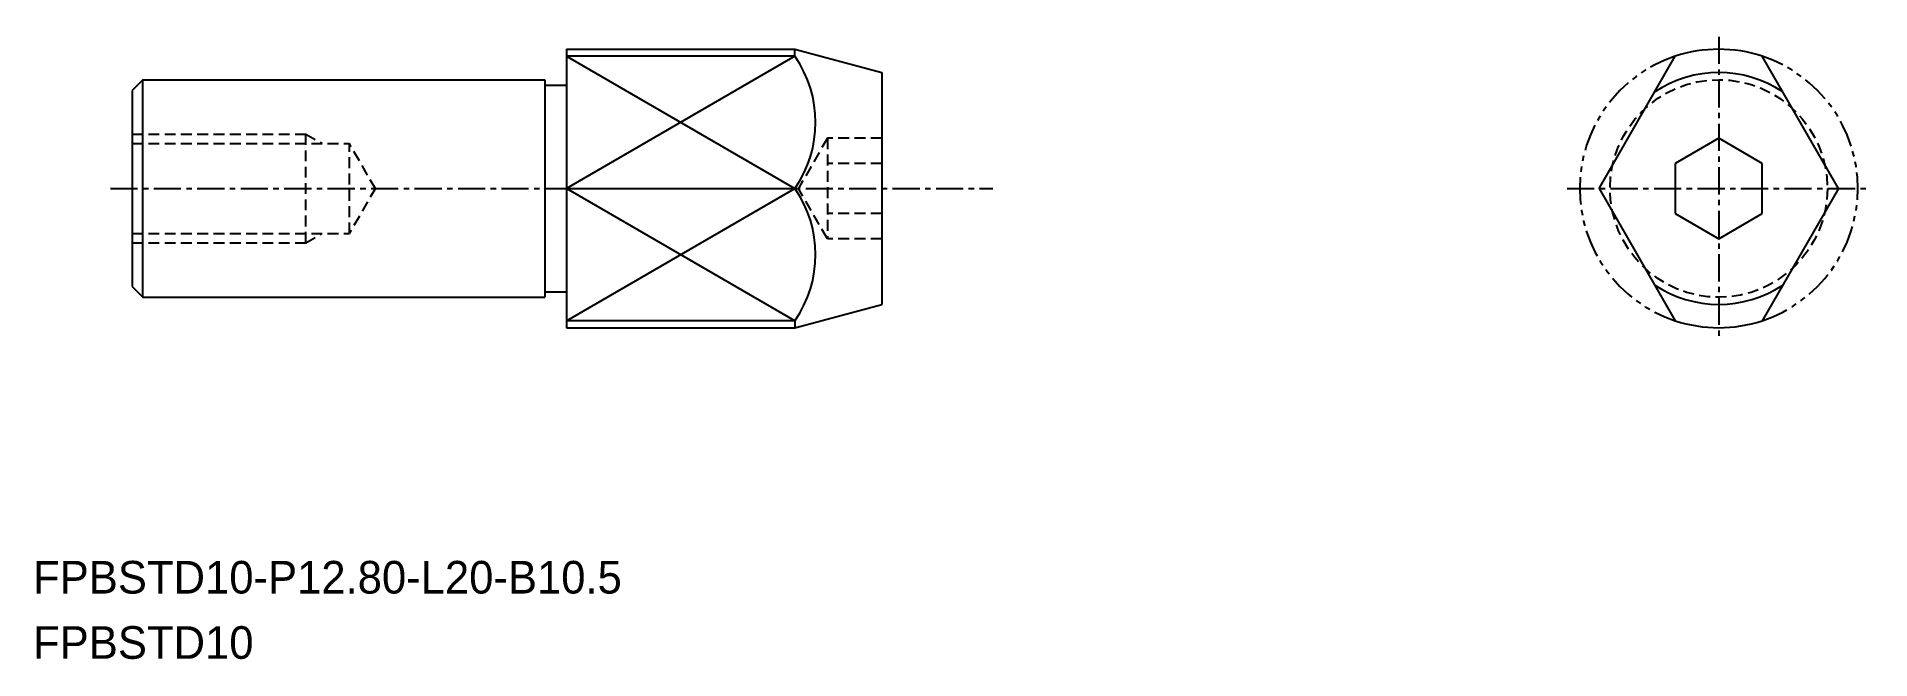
# Model space of a CAD drawing. Extents: x -1486 to -1401.6, y -600.3 to -571.7.
import ezdxf

# ---------------------------------------------------------------- set-up
doc = ezdxf.new("R2010")
doc.units = 0
for name, pattern in [('CENTER', [2, 1.25, -0.25, 0.25, -0.25]), ('DASHED', [0.75, 0.5, -0.25]), ('PHANTOM', [2.5, 1.25, -0.25, 0.25, -0.25, 0.25, -0.25])]:
    doc.linetypes.add(name, pattern=pattern)
doc.layers.get('0').update_dxf_attribs({"linetype": 'CONTINUOUS'})
doc.layers.add('CENTER', color=1, linetype='CENTER')

msp = doc.modelspace()

# ---------------------------------------------------------------- linework, layer by layer
at = {"color": 7, "linetype": 'CONTINUOUS'}
for p, q in [((-1461.597, -572.298), (-1461.597, -585.098)), ((-1461.597, -572.298), (-1451.097, -572.298)), ((-1451.097, -572.298), (-1447.097, -573.369)), ((-1451.097, -572.618), (-1451.097, -572.298)), ((-1414.088, -578.698), (-1410.578, -572.618)), ((-1403.068, -578.698), (-1406.578, -572.618)), ((-1481.097, -573.698), (-1481.597, -574.198)), ((-1481.097, -573.698), (-1462.597, -573.698)), ((-1481.097, -583.698), (-1481.097, -573.698)), ((-1462.597, -573.698), (-1462.597, -583.698)), ((-1447.097, -573.369), (-1447.097, -584.026)), ((-1481.597, -574.198), (-1481.597, -583.198)), ((-1462.597, -573.948), (-1461.597, -573.948)), ((-1408.578, -576.388), (-1410.578, -577.543)), ((-1406.578, -577.543), (-1408.578, -576.388)), ((-1410.578, -577.543), (-1410.578, -579.852)), ((-1406.578, -579.852), (-1406.578, -577.543)), ((-1461.597, -578.698), (-1451.097, -578.698)), ((-1414.088, -578.698), (-1410.578, -584.777)), ((-1403.068, -578.698), (-1406.578, -584.777)), ((-1410.578, -579.852), (-1408.578, -581.007)), ((-1408.578, -581.007), (-1406.578, -579.852)), ((-1481.597, -583.198), (-1481.097, -583.698)), ((-1481.097, -583.698), (-1462.597, -583.698)), ((-1462.597, -583.448), (-1461.597, -583.448)), ((-1451.097, -585.098), (-1447.097, -584.026)), ((-1451.097, -584.777), (-1451.097, -585.098)), ((-1461.597, -585.098), (-1451.097, -585.098))]:
    msp.add_line(p, q, dxfattribs=at)
at = {"color": 3, "linetype": 'CONTINUOUS'}
for p, q in [((-1451.097, -572.618), (-1461.597, -578.698)), ((-1461.597, -572.618), (-1451.097, -578.698)), ((-1451.097, -584.777), (-1461.597, -578.698)), ((-1461.597, -584.777), (-1451.097, -578.698))]:
    msp.add_line(p, q, dxfattribs=at)
at = {"linetype": 'CONTINUOUS'}
for p, q in [((-1451.097, -572.618), (-1461.597, -572.618)), ((-1451.097, -584.777), (-1461.597, -584.777))]:
    msp.add_line(p, q, dxfattribs=at)
at = {"color": 3, "linetype": 'DASHED'}
for p, q in [((-1481.597, -576.198), (-1473.597, -576.198)), ((-1473.597, -581.198), (-1473.597, -576.198)), ((-1473.597, -576.198), (-1472.848, -576.631)), ((-1481.597, -576.631), (-1471.597, -576.631)), ((-1471.597, -580.765), (-1471.597, -576.631)), ((-1470.385, -578.731), (-1471.597, -576.631)), ((-1449.597, -576.388), (-1450.931, -578.698)), ((-1447.097, -576.388), (-1449.597, -576.388)), ((-1449.597, -576.388), (-1449.597, -581.007)), ((-1447.097, -577.543), (-1449.597, -577.543)), ((-1470.385, -578.665), (-1471.597, -580.765)), ((-1449.597, -581.007), (-1450.931, -578.698)), ((-1447.097, -579.852), (-1449.597, -579.852)), ((-1481.597, -580.765), (-1471.597, -580.765)), ((-1481.597, -581.198), (-1473.597, -581.198)), ((-1473.597, -581.198), (-1472.848, -580.765)), ((-1447.097, -581.007), (-1449.597, -581.007))]:
    msp.add_line(p, q, dxfattribs=at)
msp.add_circle((-1408.578, -578.698), 5, dxfattribs=at)
at = {"color": 7, "linetype": 'CONTINUOUS'}
for centre in [(-1455.449, -575.658), (-1455.449, -581.737)]:
    msp.add_arc(centre, 5.308, 325.06451, 34.93549, dxfattribs=at)
at = {"color": 3, "linetype": 'PHANTOM'}
for start, end in [(108.20996, 251.79004), (288.20996, 71.79004)]:
    msp.add_arc((-1408.578, -578.698), 6.4, start, end, dxfattribs=at)
at = {"linetype": 'CONTINUOUS'}
for radius, start, end in [(6.4, 71.79004, 108.20996), (5.328, 56.41805, 123.58195), (5.328, 236.41805, 303.58195), (6.4, 251.79004, 288.20996)]:
    msp.add_arc((-1408.578, -578.698), radius, start, end, dxfattribs=at)
at = {"color": 7, "linetype": 'CONTINUOUS'}
msp.add_point((-1481.597, -578.698), dxfattribs=at)
at = {"layer": 'CENTER', "color": 1, "linetype": 'CENTER'}
for p, q in [((-1408.578, -571.722), (-1408.578, -585.674)), ((-1482.597, -578.698), (-1441.985, -578.698)), ((-1415.554, -578.698), (-1401.602, -578.698))]:
    msp.add_line(p, q, dxfattribs=at)

# ---------------------------------------------------------------- texts
for s, p in [('FPBSTD10-P12.80-L20-B10.5', (-1486.152, -597.32)), ('FPBSTD10', (-1486.152, -600.32))]:
    msp.add_text(s, height=1.5).set_placement(p)

doc.saveas('drawing.dxf')
